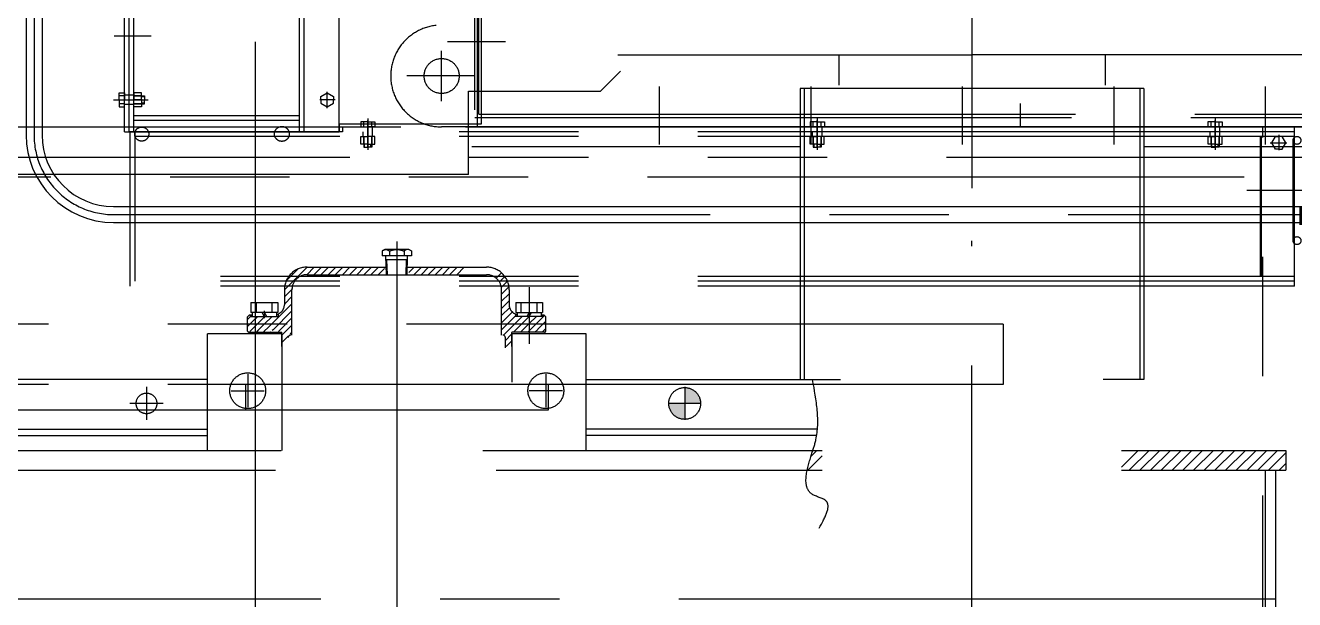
# Model space of a CAD drawing. Header units: millimetres. Extents: x 0 to 25200, y 0 to 17820.
# Drawn here: x 10268 to 11863, y 12658 to 13380 of the extents above; entities that cross this region are included whole.
import ezdxf

# ---------------------------------------------------------------- set-up
doc = ezdxf.new("R2010")
doc.units = ezdxf.units.MM
doc.header["$LTSCALE"] = 600
doc.linetypes.add('G', pattern=[2, 1.25, -0.25, 0.25, -0.25])
doc.linetypes.add('K', pattern=[2.5, 1.25, -0.25, 0.25, -0.25, 0.25, -0.25])
for name, color, linetype in [('01', 7, 'Continuous'), ('02', 1, 'Continuous'), ('05', 4, 'G'), ('07', 6, 'K')]:
    doc.layers.add(name, color=color, linetype=linetype)

# ---------------------------------------------------------------- blocks, each defined once
blk = doc.blocks.new('*U557')
at = {"layer": '01'}
for p, q in [((0, 8.8), (-8, 4.2)), ((-8, 4.2), (-8, 0)), ((-8, -4.2), (-8, 0)), ((8, 4.2), (0, 8.8)), ((8, 0), (8, 4.2)), ((8, 0), (8, -4.2)), ((0, -8.8), (-8, -4.2)), ((8, -4.2), (0, -8.8))]:
    blk.add_line(p, q, dxfattribs=at)
at = {"layer": '05'}
for p, q in [((-9.9, 0), (9.3, 0)), ((0, -10.6), (0, 10.2))]:
    blk.add_line(p, q, dxfattribs=at)
blk = doc.blocks.new('*U560')
at = {"layer": '01'}
for p, q in [((0, 8.8), (-8, 4.2)), ((-8, 4.2), (-8, 0)), ((-8, -4.2), (-8, 0)), ((8, 4.2), (0, 8.8)), ((8, 0), (8, 4.2)), ((8, 0), (8, -4.2)), ((0, -8.8), (-8, -4.2)), ((8, -4.2), (0, -8.8))]:
    blk.add_line(p, q, dxfattribs=at)
at = {"layer": '05'}
for p, q in [((-9.9, 0), (9.3, 0)), ((0, -10.6), (0, 10.2))]:
    blk.add_line(p, q, dxfattribs=at)
blk = doc.blocks.new('*U562')
at = {"layer": '01'}
for p, q in [((-9.5, 8.8), (0, 8.8)), ((-9.5, 0), (-9.5, 8.8)), ((-9.5, 5), (0, 5)), ((0, 8.8), (0, 0)), ((0, -8.8), (0, 0)), ((-9.5, 0), (-9.5, -8.8)), ((-9.5, -5), (0, -5)), ((-9.5, -8.8), (0, -8.8))]:
    blk.add_line(p, q, dxfattribs=at)
at = {"layer": '05'}
blk.add_line((-10.6, 0), (1.1, 0), dxfattribs=at)

msp = doc.modelspace()

# ---------------------------------------------------------------- hatches: boundary and pattern name
at = {"layer": '07', "linetype": 'K'}
h = msp.add_hatch(color=6, dxfattribs=at)
h.paths.add_polyline_path([(11116.454, 12904.596), (11096.454, 12904.596), (11096.454, 12924.596, -0.41421356)])
h.paths.add_polyline_path([(11096.454, 12884.596, -0.41421356), (11076.454, 12904.596), (11096.454, 12904.596)])

# ---------------------------------------------------------------- linework, layer by layer
at = {"layer": '01'}
for p, q in [((10268.646, 13672.189), (10268.646, 13239.893)), ((10288.646, 13672.189), (10288.646, 13239.893)), ((10378.518, 13151.995), (12275.748, 13151.995)), ((10378.518, 13131.995), (12285.748, 13131.995))]:
    msp.add_line(p, q, dxfattribs=at)
at = {"layer": '01', "const_width": 22}
msp.add_lwpolyline([(12893.222, 12521.413), (12420.456, 12521.413), (12420.456, 13139.886), (11869.154, 13139.886)], dxfattribs=at)
at = {"layer": '01'}
for radius in [110, 90]:
    msp.add_arc((10378.646, 13241.994), radius, 180, 270, dxfattribs=at)
at = {"layer": '02', "color": 1, "linetype": 'Continuous'}
msp.add_line((8182.254, 12896.496), (10544.254, 12896.496), dxfattribs=at)
at = {"layer": '05', "color": 4, "linetype": 'G'}
for p, q in [((11457.454, 14982.148), (11457.454, 13175.181)), ((10278.646, 13672.189), (10278.646, 13239.893)), ((10556.754, 13359.086), (10556.754, 10991.986)), ((10378.518, 13141.995), (12280.748, 13141.995)), ((10734.754, 13102.296), (10734.754, 12833.489)), ((11839.054, 12658.596), (6831.995, 12658.596))]:
    msp.add_line(p, q, dxfattribs=at)
msp.add_arc((10378.646, 13241.994), 100, 180, 270, dxfattribs=at)
at = {"layer": '07', "color": 6, "linetype": 'K'}
for p, q in [((10820.754, 15651.696), (10820.754, 13252.196)), ((10832.754, 15651.696), (10832.754, 13252.196)), ((10837.754, 13268.176), (10837.754, 15647.176)), ((10392.104, 13246.205), (10392.104, 14796.205)), ((10398.104, 13246.205), (10398.104, 14796.205)), ((10404.104, 13246.205), (10404.104, 14796.205)), ((10612.154, 13246.205), (10612.154, 14796.205)), ((10618.154, 13246.205), (10618.154, 14106.205)), ((10662.154, 13246.205), (10662.154, 14106.205)), ((10840.954, 13256.205), (10840.954, 14106.205)), ((10832.754, 13273.696), (10832.754, 13864.196)), ((10837.254, 13273.696), (10837.254, 13864.196)), ((10835.454, 13417.471), (10835.454, 13252.196)), ((11457.454, 13397.935), (11457.454, 13212.707)), ((10425.714, 13366.205), (10379.48, 13366.205)), ((10871.268, 13359.196), (10798.428, 13359.196)), ((10837.254, 13349.196), (10837.254, 13369.196)), ((10837.254, 13369.196), (10837.754, 13369.196)), ((10790.954, 13284.383), (10790.954, 13347.713)), ((10837.254, 13349.196), (10837.754, 13349.196)), ((11012.597, 13342.873), (11457.454, 13342.873)), ((11290.622, 13304.511), (11290.622, 13342.873)), ((11902.312, 13342.873), (11457.454, 13342.873)), ((11625.446, 13304.511), (11625.446, 13342.873)), ((11015.754, 13322.186), (10990.754, 13297.186)), ((10833.296, 13316.196), (10746.995, 13316.196)), ((10385.704, 13295.09), (10392.104, 13295.09)), ((10385.704, 13286.205), (10385.704, 13295.09)), ((10392.104, 13291.205), (10385.704, 13291.205)), ((10392.104, 13295.09), (10392.104, 13286.205)), ((10404.104, 13292.205), (10392.104, 13292.205)), ((10413.604, 13295), (10404.104, 13295)), ((10404.104, 13295), (10404.104, 13286.205)), ((10413.604, 13291.205), (10404.104, 13291.205)), ((10404.104, 13291.205), (10417.504, 13291.205)), ((10413.604, 13286.205), (10413.604, 13295)), ((10417.504, 13290.205), (10413.604, 13290.205)), ((10417.504, 13291.205), (10417.504, 13286.205)), ((10824.754, 13192.186), (10824.754, 13297.186)), ((10824.754, 13297.186), (10990.754, 13297.186)), ((11064.754, 13230.181), (11064.754, 13303.022)), ((11673.454, 13300.596), (11241.454, 13300.596)), ((11241.454, 13300.596), (11241.454, 12934.596)), ((11246.454, 13300.596), (11246.454, 12934.596)), ((11255.254, 13230.181), (11255.254, 13303.022)), ((11445.754, 13230.181), (11445.754, 13303.022)), ((11636.254, 13230.181), (11636.254, 13303.022)), ((11668.454, 13300.596), (11668.454, 12934.596)), ((11673.454, 13300.596), (11673.454, 12934.596)), ((11826.754, 13230.181), (11826.754, 13303.022)), ((10378.316, 13286.205), (10420.289, 13286.205)), ((10381.938, 13286.205), (10422.107, 13286.205)), ((10385.704, 13286.205), (10385.704, 13277.32)), ((10392.104, 13281.205), (10385.704, 13281.205)), ((10385.704, 13277.32), (10392.104, 13277.32)), ((10392.104, 13277.32), (10392.104, 13286.205)), ((10404.104, 13280.205), (10392.104, 13280.205)), ((10414.656, 13286.205), (10403.053, 13286.205)), ((10404.104, 13277.41), (10404.104, 13286.205)), ((10413.604, 13281.205), (10404.104, 13281.205)), ((10404.104, 13281.205), (10417.504, 13281.205)), ((10413.604, 13277.41), (10404.104, 13277.41)), ((10413.604, 13286.205), (10413.604, 13277.41)), ((10417.504, 13282.205), (10413.604, 13282.205)), ((10417.504, 13281.205), (10417.504, 13286.205)), ((11518.754, 13252.436), (11518.754, 13281.813)), ((10612.154, 13266.205), (10404.104, 13266.205)), ((10612.154, 13260.205), (10404.104, 13260.205)), ((10698.145, 13258.596), (10689.26, 13258.596)), ((10689.26, 13258.596), (10689.26, 13252.196)), ((10693.145, 13252.196), (10693.145, 13258.596)), ((10698.145, 13262.665), (10698.145, 13230.181)), ((10698.145, 13261.661), (10698.145, 13223.247)), ((10698.145, 13226.494), (10698.145, 13260.369)), ((10698.145, 13258.596), (10707.03, 13258.596)), ((10703.145, 13252.196), (10703.145, 13258.596)), ((10707.03, 13258.596), (10707.03, 13252.196)), ((10832.754, 13264.196), (14058.754, 13264.196)), ((10837.754, 13268.176), (14053.754, 13268.176)), ((11263.145, 13258.596), (11254.26, 13258.596)), ((11254.26, 13258.596), (11254.26, 13252.196)), ((11258.145, 13252.196), (11258.145, 13258.596)), ((11263.145, 13262.665), (11263.145, 13230.181)), ((11263.145, 13261.661), (11263.145, 13223.247)), ((11263.145, 13226.494), (11263.145, 13260.369)), ((11263.145, 13258.596), (11272.03, 13258.596)), ((11268.145, 13252.196), (11268.145, 13258.596)), ((11272.03, 13258.596), (11272.03, 13252.196)), ((11754.26, 13258.596), (11754.26, 13252.196)), ((11763.145, 13258.596), (11754.26, 13258.596)), ((11758.145, 13252.196), (11758.145, 13258.596)), ((11763.145, 13262.665), (11763.145, 13230.181)), ((11763.145, 13261.661), (11763.145, 13223.247)), ((11763.145, 13226.494), (11763.145, 13260.369)), ((11763.145, 13258.596), (11772.03, 13258.596)), ((11768.145, 13252.196), (11768.145, 13258.596)), ((11772.03, 13258.596), (11772.03, 13252.196)), ((5489.754, 13252.196), (13826.745, 13252.196)), ((10392.104, 13246.205), (10662.154, 13246.205)), ((10666.454, 13246.196), (10399.104, 13246.196)), ((10399.104, 13246.196), (10399.104, 13052.196)), ((10405.104, 13246.196), (10405.104, 13058.196)), ((10599.454, 13246.196), (10599.454, 13240.196)), ((10662.154, 13256.205), (10840.954, 13256.205)), ((10662.154, 13256.205), (10662.154, 13246.205)), ((11863.154, 13252.196), (10666.454, 13252.196)), ((10666.454, 13252.196), (10666.454, 13246.196)), ((11863.154, 13246.196), (10666.454, 13246.196)), ((10689.26, 13252.196), (10698.145, 13252.196)), ((10692.145, 13240.196), (10692.145, 13246.196)), ((10707.03, 13252.196), (10698.145, 13252.196)), ((10704.145, 13246.196), (10704.145, 13252.196)), ((10704.145, 13240.196), (10704.145, 13246.196)), ((11241.454, 13252.196), (10790.954, 13252.196)), ((10820.754, 13252.196), (14058.754, 13252.196)), ((11254.26, 13252.196), (11263.145, 13252.196)), ((11257.145, 13240.196), (11257.145, 13246.196)), ((11272.03, 13252.196), (11263.145, 13252.196)), ((11269.145, 13246.196), (11269.145, 13252.196)), ((11269.145, 13240.196), (11269.145, 13246.196)), ((12123.954, 13252.196), (11673.454, 13252.196)), ((11754.26, 13252.196), (11763.145, 13252.196)), ((11757.145, 13240.196), (11757.145, 13246.196)), ((11772.03, 13252.196), (11763.145, 13252.196)), ((11769.145, 13246.196), (11769.145, 13252.196)), ((11769.145, 13240.196), (11769.145, 13246.196)), ((11823.154, 13252.205), (12623.154, 13252.205)), ((11823.154, 12038.696), (11823.154, 13252.205)), ((11863.145, 13052.196), (11863.154, 13252.196)), ((10599.454, 13240.196), (10405.104, 13240.196)), ((11863.154, 13240.196), (10599.454, 13240.196)), ((10693.145, 13240.196), (10693.145, 13226.796)), ((10693.145, 13226.796), (10698.145, 13226.796)), ((10694.145, 13226.796), (10694.145, 13230.696)), ((10703.145, 13226.796), (10698.145, 13226.796)), ((10702.145, 13226.796), (10702.145, 13230.696)), ((10703.145, 13240.196), (10703.145, 13226.796)), ((11241.454, 13227.196), (10828.954, 13227.196)), ((11258.145, 13240.196), (11258.145, 13226.796)), ((11258.145, 13226.796), (11263.145, 13226.796)), ((11259.145, 13226.796), (11259.145, 13230.696)), ((11268.145, 13226.796), (11263.145, 13226.796)), ((11267.145, 13226.796), (11267.145, 13230.696)), ((11268.145, 13240.196), (11268.145, 13226.796)), ((12085.954, 13227.196), (11673.454, 13227.196)), ((11758.145, 13240.196), (11758.145, 13226.796)), ((11758.145, 13226.796), (11763.145, 13226.796)), ((11759.145, 13226.796), (11759.145, 13230.696)), ((11768.145, 13226.796), (11763.145, 13226.796)), ((11767.145, 13226.796), (11767.145, 13230.696)), ((11768.145, 13240.196), (11768.145, 13226.796)), ((11819.913, 13240.196), (11819.913, 13064.196)), ((11821.018, 13240.196), (11821.018, 13064.196)), ((11861.154, 13109.235), (11861.154, 13235.235)), ((5425.754, 13214.196), (14328.754, 13214.196)), ((13299.745, 13189.205), (6670.754, 13189.205)), ((10824.754, 13192.186), (7911.754, 13192.186)), ((11913.894, 13172.235), (11803.04, 13172.235)), ((10734.554, 13108.251), (10734.554, 11831.285)), ((11457.434, 12202.124), (11457.434, 13108.942)), ((10719.354, 13098.146), (10716.104, 13096.27)), ((10716.104, 13096.27), (10716.104, 13090.146)), ((10753.004, 13090.146), (10716.104, 13090.146)), ((10749.754, 13098.146), (10719.354, 13098.146)), ((10720.954, 13090.146), (10720.954, 13089.79)), ((10721.684, 13066.446), (10720.954, 13089.79)), ((10748.009, 13085.146), (10721.099, 13085.146)), ((10722.846, 13066.446), (10722.261, 13085.146)), ((10725.329, 13096.27), (10725.329, 13090.146)), ((10743.779, 13096.27), (10743.779, 13090.146)), ((10746.263, 13066.446), (10746.847, 13085.146)), ((10747.425, 13066.446), (10748.154, 13089.79)), ((10748.154, 13090.146), (10748.154, 13089.79)), ((10749.754, 13098.146), (10753.004, 13096.27)), ((10753.004, 13096.27), (10753.004, 13090.146)), ((10621.856, 13075.946), (10593.304, 13047.394)), ((10610.567, 13073.637), (10595.613, 13058.684)), ((10630.836, 13075.946), (10621.33, 13066.44)), ((10621.804, 13075.946), (10721.387, 13075.946)), ((10639.816, 13075.946), (10630.316, 13066.446)), ((10648.797, 13075.946), (10639.297, 13066.446)), ((10657.777, 13075.946), (10648.277, 13066.446)), ((10666.757, 13075.946), (10657.257, 13066.446)), ((10675.738, 13075.946), (10666.238, 13066.446)), ((10684.718, 13075.946), (10675.218, 13066.446)), ((10693.698, 13075.946), (10684.198, 13066.446)), ((10702.678, 13075.946), (10693.178, 13066.446)), ((10711.659, 13075.946), (10702.159, 13066.446)), ((10719.033, 13074.34), (10711.139, 13066.446)), ((10747.722, 13075.946), (10847.304, 13075.946)), ((10756.56, 13075.946), (10749.918, 13069.305)), ((10765.54, 13075.946), (10756.04, 13066.446)), ((10774.52, 13075.946), (10765.02, 13066.446)), ((10783.501, 13075.946), (10774.001, 13066.446)), ((10792.481, 13075.946), (10782.981, 13066.446)), ((10801.461, 13075.946), (10791.961, 13066.446)), ((10810.441, 13075.946), (10800.941, 13066.446)), ((10819.422, 13075.946), (10809.922, 13066.446)), ((10866.167, 13068.81), (10859.43, 13062.073)), ((11863.145, 13058.196), (10399.104, 13058.196)), ((11863.145, 13052.196), (10399.104, 13052.196)), ((11863.146, 13064.196), (10405.104, 13064.196)), ((10621.804, 13066.446), (10847.304, 13066.446)), ((10721.684, 13066.446), (10747.425, 13066.446)), ((10870.434, 13064.097), (10863.582, 13057.245)), ((10873.645, 13058.328), (10866.023, 13050.705)), ((10875.549, 13051.251), (10866.304, 13042.006)), ((10901.054, 13050.777), (10901.054, 12979.547)), ((10602.804, 13038.934), (10593.302, 13029.431)), ((10602.81, 13047.92), (10593.304, 13038.414)), ((10593.304, 13047.446), (10593.304, 13028.696)), ((10602.804, 12990.496), (10602.804, 13047.446)), ((10866.304, 12990.496), (10866.304, 13047.446)), ((10875.804, 13042.526), (10866.304, 13033.026)), ((10875.804, 13047.446), (10875.804, 13028.696)), ((10551.311, 13031.512), (10584.841, 13031.517)), ((10551.311, 13031.512), (10551.313, 13019.012)), ((10584.843, 13019.017), (10551.313, 13019.012)), ((10552.978, 13019.012), (10552.979, 13014.012)), ((10558.078, 13019.013), (10558.076, 13031.513)), ((10568.079, 13014.014), (10565.191, 13019.014)), ((10568.078, 13021.111), (10568.079, 13011.919)), ((10568.078, 13019.014), (10570.965, 13014.015)), ((10578.078, 13019.016), (10578.076, 13031.516)), ((10602.804, 13029.954), (10579.054, 13006.204)), ((10602.804, 13020.973), (10579.054, 12997.223)), ((10583.178, 13019.017), (10583.179, 13014.017)), ((10584.841, 13031.517), (10584.843, 13019.017)), ((10875.804, 13033.546), (10866.304, 13024.046)), ((10876.576, 13025.337), (10866.304, 13015.066)), ((10880.257, 13020.038), (10866.304, 13006.085)), ((10884.294, 13031.5), (10884.291, 13019)), ((10884.291, 13019), (10917.821, 13018.992)), ((10884.294, 13031.5), (10917.824, 13031.492)), ((10885.956, 13019), (10885.954, 13014)), ((10891.056, 13018.999), (10891.059, 13031.499)), ((10901.056, 13018.996), (10898.168, 13013.997)), ((10901.056, 13021.093), (10901.054, 13011.9)), ((10901.054, 13013.996), (10903.942, 13018.995)), ((10911.056, 13018.994), (10911.059, 13031.494)), ((10916.156, 13018.992), (10916.154, 13013.992)), ((10917.824, 13031.492), (10917.821, 13018.992)), ((11496.754, 13004.196), (9489.754, 13004.196)), ((10549.554, 13015.996), (10547.054, 13013.496)), ((10551.926, 13014.996), (10547.054, 13010.125)), ((10547.054, 12995.496), (10547.054, 13013.496)), ((10557.054, 13011.144), (10547.054, 13001.144)), ((10549.554, 13015.996), (10552.978, 13015.996)), ((10550.379, 13016.016), (10550.379, 13014.016)), ((10550.379, 13014.016), (10585.379, 13014.012)), ((10552.979, 13014.012), (10568.079, 13014.014)), ((10558.08, 13003.19), (10557.302, 13002.412)), ((10558.079, 13012.169), (10557.303, 13011.393)), ((10559.923, 13014.013), (10558.079, 13012.169)), ((10568.079, 13013.189), (10558.08, 13003.19)), ((10568.077, 13004.207), (10563.884, 13000.014)), ((10577.884, 13014.013), (10568.077, 13004.207)), ((10568.904, 13014.014), (10568.079, 13013.189)), ((10578.08, 13005.229), (10572.866, 13000.015)), ((10579.078, 13006.227), (10578.08, 13005.229)), ((10585.379, 13016.928), (10585.379, 13014.012)), ((10602.804, 13011.993), (10585.807, 12994.996)), ((10602.804, 13003.013), (10590.129, 12990.338)), ((10884.195, 13014.996), (10866.304, 12997.105)), ((10890.054, 13011.875), (10869.604, 12991.425)), ((10890.054, 13002.895), (10882.156, 12994.996)), ((10883.754, 13016.918), (10883.754, 13013.996)), ((10918.754, 13013.996), (10883.754, 13013.996)), ((10892.175, 13013.996), (10890.054, 13011.875)), ((10901.054, 13013.895), (10890.054, 13002.895)), ((10901.054, 13004.914), (10890.136, 12993.996)), ((10916.154, 13013.992), (10901.054, 13013.996)), ((10901.156, 13013.996), (10901.054, 13013.895)), ((10910.134, 13013.994), (10901.054, 13004.914)), ((10911.83, 13006.709), (10901.054, 12995.934)), ((10920.835, 13015.715), (10912.054, 13006.934)), ((10922.054, 13007.954), (10912.054, 12997.954)), ((10916.155, 13015.996), (10919.554, 13015.996)), ((10918.754, 13015.996), (10918.754, 13013.996)), ((10919.554, 13015.996), (10922.054, 13013.496)), ((10922.054, 12995.451), (10922.054, 13013.451)), ((11496.754, 13004.196), (11496.754, 12928.196)), ((10590.054, 12991.996), (10496.554, 12991.996)), ((10496.554, 12845.596), (10496.554, 12991.996)), ((10547.054, 12995.496), (10548.554, 12993.996)), ((10548.554, 12993.996), (10590.129, 12993.996)), ((10548.554, 12993.996), (10548.554, 12991.996)), ((10557.054, 13002.164), (10549.886, 12994.996)), ((10558.082, 12994.211), (10557.866, 12993.996)), ((10560.081, 12996.211), (10558.082, 12994.211)), ((10563.884, 13000.014), (10560.081, 12996.211)), ((10568.077, 12995.226), (10566.847, 12993.996)), ((10572.866, 13000.015), (10568.077, 12995.226)), ((10576.081, 12994.251), (10575.827, 12993.996)), ((10579.077, 12997.246), (10578.081, 12996.25)), ((10590.054, 12991.996), (10590.054, 12845.596)), ((10590.129, 12976.096), (10590.129, 12993.996)), ((10598.11, 12989.338), (10590.129, 12981.358)), ((10602.804, 12994.033), (10600.663, 12991.891)), ((10878.979, 12991.82), (10871.054, 12983.895)), ((10871.054, 12974.496), (10871.054, 12987.296)), ((10878.992, 12976.109), (10878.992, 12993.608)), ((10972.554, 12991.996), (10879.054, 12991.996)), ((10879.054, 12991.996), (10879.054, 12931.233)), ((10920.554, 12993.996), (10879.479, 12993.996)), ((10901.054, 12995.934), (10899.116, 12993.996)), ((10911.83, 12997.729), (10908.096, 12993.996)), ((10922.054, 12998.974), (10918.077, 12994.996)), ((10922.054, 12995.496), (10920.554, 12993.996)), ((10920.554, 12993.996), (10920.554, 12991.996)), ((10972.554, 12845.596), (10972.554, 12991.996)), ((10878.979, 12982.839), (10872.086, 12975.946)), ((10547.154, 12941.428), (10547.154, 12899.763)), ((10921.954, 12941.428), (10921.954, 12899.763)), ((11496.754, 12928.196), (9489.754, 12928.196)), ((10496.554, 12934.596), (9794.522, 12934.596)), ((10419.954, 12925.428), (10419.954, 12883.763)), ((10544.254, 12928.196), (10544.254, 12896.496)), ((10925.254, 12928.196), (10544.254, 12928.196)), ((10925.254, 12896.496), (10925.254, 12928.196)), ((10972.554, 12934.596), (11257.288, 12934.596)), ((11096.454, 12925.428), (11096.454, 12883.763)), ((11246.454, 12934.596), (11292.416, 12934.596)), ((11673.454, 12934.596), (11622.434, 12934.596)), ((10526.322, 12920.596), (10567.986, 12920.596)), ((10942.786, 12920.596), (10901.122, 12920.596)), ((10440.786, 12904.596), (10399.122, 12904.596)), ((10544.254, 12896.496), (10925.254, 12896.496)), ((11117.286, 12904.596), (11075.622, 12904.596)), ((9825.953, 12872.096), (10496.554, 12872.096)), ((9825.953, 12864.396), (10496.554, 12864.396)), ((11263.51, 12872.096), (10972.554, 12872.096)), ((11262.507, 12864.396), (10972.554, 12864.396)), ((9839.072, 12845.596), (10626.542, 12845.596)), ((10842.542, 12845.596), (11269.292, 12845.596)), ((11255.255, 12838.26), (11262.59, 12845.596)), ((11645.576, 12845.596), (11852.054, 12845.596)), ((11645.576, 12824.47), (11666.702, 12845.596)), ((11655.172, 12820.596), (11680.172, 12845.596)), ((11668.643, 12820.596), (11693.643, 12845.596)), ((11682.113, 12820.596), (11707.113, 12845.596)), ((11695.583, 12820.596), (11720.583, 12845.596)), ((11709.054, 12820.596), (11734.054, 12845.596)), ((11722.524, 12820.596), (11747.524, 12845.596)), ((11735.995, 12820.596), (11760.995, 12845.596)), ((11749.465, 12820.596), (11774.465, 12845.596)), ((11762.935, 12820.596), (11787.935, 12845.596)), ((11776.406, 12820.596), (11801.406, 12845.596)), ((11789.876, 12820.596), (11814.876, 12845.596)), ((11803.346, 12820.596), (11828.346, 12845.596)), ((11816.817, 12820.596), (11841.817, 12845.596)), ((11852.054, 12845.596), (11852.054, 12820.596)), ((11251.061, 12820.596), (11269.292, 12838.827)), ((11830.287, 12820.596), (11852.054, 12842.363)), ((11843.758, 12820.596), (11852.054, 12828.892)), ((9832.1, 12820.596), (10609.512, 12820.596)), ((10859.572, 12820.596), (11269.292, 12820.596)), ((11645.576, 12820.596), (11852.054, 12820.596)), ((11826.054, 12820.596), (11826.054, 12525.596)), ((11839.054, 12820.596), (11839.054, 12525.596))]:
    msp.add_line(p, q, dxfattribs=at)
for centre, radius in [((10790.954, 13316.196), 22), ((10413.962, 13243.196), 8.858), ((10590.102, 13243.385), 9.353), ((11866.124, 13235.235), 4.97), ((11866.154, 13109.235), 5), ((10547.154, 12920.596), 22.5), ((10921.954, 12920.596), 22.5), ((11096.454, 12904.596), 20), ((10419.954, 12904.596), 13)]:
    msp.add_circle(centre, radius, dxfattribs=at)
for centre, radius, start, end in [((10790.954, 13316.196), 64, 96.279288, 270), ((10621.804, 13047.446), 28.5, 90, 180), ((10847.304, 13047.446), 28.5, 0, 90), ((10621.804, 13047.446), 19, 90, 180), ((10847.304, 13047.446), 19, 0, 90), ((10580.604, 13028.696), 12.7, 281.693201, 0), ((10888.504, 13028.696), 12.7, 180, 258.419643), ((10601.254, 12987.296), 3.2, 90, 180), ((10867.854, 12987.296), 3.2, 0, 90), ((10879.479, 12993.496), 0.5, 90, 180)]:
    msp.add_arc(centre, radius, start, end, dxfattribs=at)
for points in [[(10717.729, 13097.208), (10720.717, 13098.146), (10725.329, 13096.27)], [(10725.329, 13096.27), (10734.554, 13098.146), (10743.779, 13096.27)], [(10751.379, 13097.208), (10748.392, 13098.146), (10743.779, 13096.27)]]:
    msp.add_spline(points, degree=3, dxfattribs=at)
at = {"layer": '07', "color": 6, "linetype": 'K', "end_tangent": (-0.23780182, 0.9713137)}
msp.add_spline([(11265.423, 12747.596), (11273.761, 12782.463), (11256.65, 12790.478), (11255.568, 12839.235), (11261.45, 12859.007), (11257.288, 12934.596)], degree=3, dxfattribs=at)

# ---------------------------------------------------------------- block references
at = {"layer": '07', "color": 6, "linetype": 'K', "xscale": -1}
msp.add_blockref('*U560', (10647.154, 13286.205), dxfattribs=at)
at = {"layer": '07', "color": 6, "linetype": 'K'}
for name, p, rotation in [('*U562', (10698.145, 13240.196), 90), ('*U562', (11263.145, 13240.196), 90), ('*U562', (11763.145, 13240.196), 90), ('*U557', (11843.154, 13232.205), 270)]:
    msp.add_blockref(name, p, dxfattribs=dict(at, rotation=rotation))

doc.saveas('drawing.dxf')
